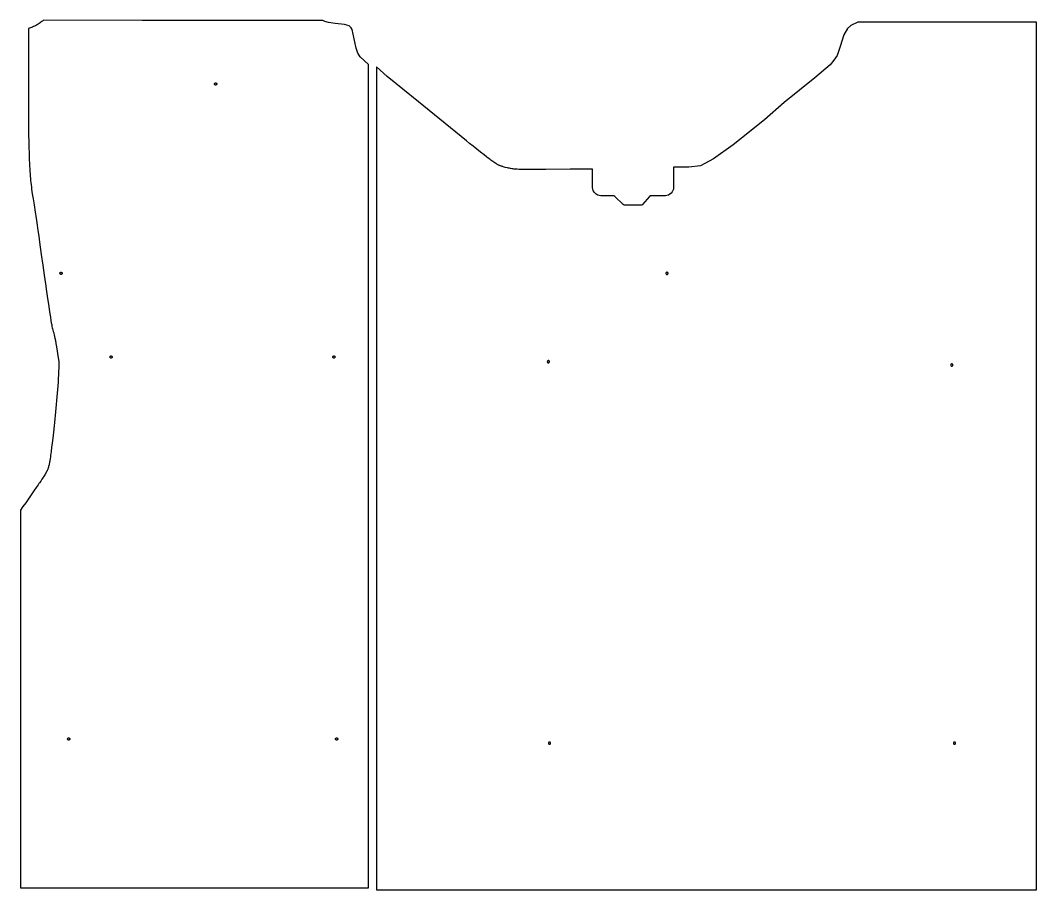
# Model space of a CAD drawing. Extents: x 487 to 8409, y -9760 to -1702.
# Drawn here: x 2252 to 4100, y -8409 to -6830 of the extents above; entities that cross this region are included whole.
import ezdxf

# ---------------------------------------------------------------- set-up
doc = ezdxf.new("R2010")
doc.units = 0
doc.layers.add('Default_Layer', color=1, linetype='CONTINUOUS')

msp = doc.modelspace()

# ---------------------------------------------------------------- linework, layer by layer
at = {"layer": 'Default_Layer'}
for points in [[(2885.1, -6910.2), (2869.8, -6896.4), (2865.6, -6889.7), (2862.3, -6880.3), (2860.8, -6871.7), (2855.5, -6846.5), (2853.5, -6843.3), (2849.8, -6839.7), (2841.1, -6837.2), (2824.1, -6835.6), (2812, -6833.7), (2805.6, -6832.2), (2801.9, -6830), (2473.2, -6830), (2294, -6829.9), (2292.5, -6831.2), (2291, -6832.3), (2289.4, -6833.5), (2287.9, -6834.6), (2286.2, -6835.7), (2284.6, -6836.8), (2282.9, -6837.8), (2281.3, -6838.7), (2279.5, -6839.6), (2277.8, -6840.5), (2276.1, -6841.4), (2274.3, -6842.2), (2272.5, -6842.9), (2270.7, -6843.6), (2268.9, -6844.3), (2267, -6844.9), (2267, -6889.9), (2267, -6994.9), (2267, -7034.9), (2267.5, -7053.8), (2267.7, -7062.1), (2267.9, -7069.7), (2268.1, -7076.8), (2268.3, -7083.2), (2268.5, -7089.1), (2268.8, -7094.6), (2269, -7099.7), (2269.3, -7104.4), (2269.6, -7108.9), (2269.9, -7113.1), (2270.2, -7117.1), (2270.6, -7121), (2271, -7124.8), (2271.5, -7128.7), (2272, -7132.5), (2272.5, -7136.5), (2273.1, -7140.6), (2273.8, -7144.9), (2275.2, -7154.4), (2277, -7165.3), (2279, -7178.2), (2280.1, -7185.5), (2281.3, -7193.5), (2282.6, -7202.2), (2283.9, -7211.6), (2285.4, -7221.8), (2286.9, -7232.9), (2290, -7255), (2292.8, -7274.9), (2295.3, -7292.8), (2297.5, -7308.6), (2299.6, -7322.6), (2301.3, -7335), (2302.9, -7345.7), (2304.3, -7354.9), (2305.5, -7362.8), (2306.6, -7369.4), (2307.5, -7375), (2308.3, -7379.5), (2309, -7383.2), (2309.5, -7386.2), (2310, -7388.5), (2310.5, -7390.3), (2310.9, -7391.7), (2311.2, -7392.9), (2311.9, -7394.9), (2312.3, -7396.1), (2312.7, -7397.4), (2313.1, -7399.1), (2313.6, -7401.3), (2314.2, -7404), (2314.9, -7407.5), (2315.7, -7411.7), (2316.7, -7417), (2317.7, -7423.3), (2319, -7430.8), (2320.4, -7439.6), (2322, -7449.9), (2322, -7452.7), (2321.9, -7455.6), (2321.7, -7461.5), (2321.5, -7467.7), (2321.2, -7474), (2320.9, -7480.4), (2320.5, -7487), (2320, -7493.7), (2319.5, -7500.4), (2319, -7507.2), (2318.4, -7514), (2317.9, -7520.8), (2317.3, -7527.6), (2316.6, -7534.4), (2316, -7541.1), (2315.3, -7547.6), (2314.7, -7554.1), (2314, -7560.4), (2313.4, -7566.5), (2312.1, -7578.1), (2310.9, -7588.7), (2309.8, -7598.2), (2308.8, -7606.2), (2308, -7612.6), (2307.4, -7617.3), (2307, -7619.9), (2306.6, -7623.1), (2306.2, -7626.3), (2305.7, -7629.4), (2305.5, -7631), (2305.2, -7632.6), (2304.9, -7634.2), (2304.6, -7635.7), (2304.3, -7637.3), (2303.9, -7638.9), (2303.5, -7640.4), (2303.1, -7641.9), (2302.6, -7643.4), (2302, -7644.9), (2301.7, -7645.7), (2301.4, -7646.4), (2300.7, -7647.9), (2300, -7649.5), (2299.1, -7651), (2298.3, -7652.6), (2297.3, -7654.2), (2296.4, -7655.7), (2295.4, -7657.3), (2294.3, -7658.9), (2293.3, -7660.5), (2291.2, -7663.7), (2289.1, -7666.8), (2287, -7669.9), (2285.9, -7671.6), (2284.5, -7673.7), (2281, -7678.8), (2276.7, -7684.9), (2271.9, -7691.7), (2261.7, -7706.2), (2256.7, -7713.3), (2252, -7719.9), (2252, -8406), (2885.1, -8406), (2885.1, -6910.2)], [(2605, -6945.5), (2605, -6945.3), (2605, -6945.1), (2605.1, -6944.9), (2605.2, -6944.7), (2605.2, -6944.5), (2605.3, -6944.4), (2605.5, -6944.2), (2605.6, -6944.1), (2605.7, -6943.9), (2605.9, -6943.8), (2606, -6943.7), (2606.2, -6943.6), (2606.4, -6943.6), (2606.6, -6943.5), (2606.8, -6943.5), (2607, -6943.5), (2607.2, -6943.5), (2607.4, -6943.5), (2607.6, -6943.6), (2607.8, -6943.6), (2608, -6943.7), (2608.1, -6943.8), (2608.3, -6943.9), (2608.4, -6944.1), (2608.5, -6944.2), (2608.7, -6944.4), (2608.8, -6944.5), (2608.8, -6944.7), (2608.9, -6944.9), (2609, -6945.1), (2609, -6945.3), (2609, -6945.5), (2609, -6945.7), (2609, -6945.9), (2608.9, -6946.1), (2608.8, -6946.2), (2608.8, -6946.4), (2608.7, -6946.6), (2608.5, -6946.7), (2608.4, -6946.9), (2608.3, -6947), (2608.1, -6947.1), (2608, -6947.2), (2607.8, -6947.3), (2607.6, -6947.4), (2607.4, -6947.4), (2607.2, -6947.5), (2607, -6947.5), (2606.8, -6947.5), (2606.6, -6947.4), (2606.4, -6947.4), (2606.2, -6947.3), (2606, -6947.2), (2605.9, -6947.1), (2605.7, -6947), (2605.6, -6946.9), (2605.5, -6946.7), (2605.3, -6946.6), (2605.2, -6946.4), (2605.2, -6946.2), (2605.1, -6946.1), (2605, -6945.9), (2605, -6945.7), (2605, -6945.5)], [(2324, -7289.5), (2324, -7289.3), (2324, -7289.1), (2324.1, -7288.9), (2324.2, -7288.7), (2324.2, -7288.5), (2324.3, -7288.4), (2324.5, -7288.2), (2324.6, -7288.1), (2324.7, -7287.9), (2324.9, -7287.8), (2325, -7287.7), (2325.2, -7287.6), (2325.4, -7287.6), (2325.6, -7287.5), (2325.8, -7287.5), (2326, -7287.5), (2326.2, -7287.5), (2326.4, -7287.5), (2326.6, -7287.6), (2326.8, -7287.6), (2327, -7287.7), (2327.1, -7287.8), (2327.3, -7287.9), (2327.4, -7288.1), (2327.5, -7288.2), (2327.7, -7288.4), (2327.8, -7288.5), (2327.8, -7288.7), (2327.9, -7288.9), (2328, -7289.1), (2328, -7289.3), (2328, -7289.5), (2328, -7289.7), (2328, -7289.9), (2327.9, -7290.1), (2327.8, -7290.2), (2327.8, -7290.4), (2327.7, -7290.6), (2327.5, -7290.7), (2327.4, -7290.9), (2327.3, -7291), (2327.1, -7291.1), (2327, -7291.2), (2326.8, -7291.3), (2326.6, -7291.4), (2326.4, -7291.4), (2326.2, -7291.5), (2326, -7291.5), (2325.8, -7291.5), (2325.6, -7291.4), (2325.4, -7291.4), (2325.2, -7291.3), (2325, -7291.2), (2324.9, -7291.1), (2324.7, -7291), (2324.6, -7290.9), (2324.5, -7290.7), (2324.3, -7290.6), (2324.2, -7290.4), (2324.2, -7290.2), (2324.1, -7290.1), (2324, -7289.9), (2324, -7289.7), (2324, -7289.5)], [(3425.6, -7289.6), (3425.6, -7289.8), (3425.6, -7290), (3425.7, -7290.2), (3425.7, -7290.4), (3425.8, -7290.6), (3425.9, -7290.7), (3426, -7290.9), (3426.2, -7291), (3426.3, -7291.2), (3426.5, -7291.3), (3426.6, -7291.4), (3426.8, -7291.5), (3427, -7291.5), (3427.2, -7291.6), (3427.4, -7291.6), (3427.6, -7291.6), (3427.8, -7291.6), (3428, -7291.6), (3428.2, -7291.5), (3428.4, -7291.5), (3428.5, -7291.4), (3428.7, -7291.3), (3428.9, -7291.2), (3429, -7291), (3429.1, -7290.9), (3429.2, -7290.7), (3429.3, -7290.6), (3429.4, -7290.4), (3429.5, -7290.2), (3429.5, -7290), (3429.6, -7289.8), (3429.6, -7289.6), (3429.6, -7289.4), (3429.5, -7289.2), (3429.5, -7289), (3429.4, -7288.9), (3429.3, -7288.7), (3429.2, -7288.5), (3429.1, -7288.4), (3429, -7288.2), (3428.9, -7288.1), (3428.7, -7288), (3428.5, -7287.9), (3428.4, -7287.8), (3428.2, -7287.7), (3428, -7287.7), (3427.8, -7287.6), (3427.6, -7287.6), (3427.4, -7287.6), (3427.2, -7287.7), (3427, -7287.7), (3426.8, -7287.8), (3426.6, -7287.9), (3426.5, -7288), (3426.3, -7288.1), (3426.2, -7288.2), (3426, -7288.4), (3425.9, -7288.5), (3425.8, -7288.7), (3425.7, -7288.9), (3425.7, -7289), (3425.6, -7289.2), (3425.6, -7289.4), (3425.6, -7289.6)], [(2415, -7441.5), (2415, -7441.3), (2415, -7441.1), (2415.1, -7440.9), (2415.2, -7440.7), (2415.2, -7440.5), (2415.3, -7440.4), (2415.5, -7440.2), (2415.6, -7440.1), (2415.7, -7439.9), (2415.9, -7439.8), (2416, -7439.7), (2416.2, -7439.6), (2416.4, -7439.6), (2416.6, -7439.5), (2416.8, -7439.5), (2417, -7439.5), (2417.2, -7439.5), (2417.4, -7439.5), (2417.6, -7439.6), (2417.8, -7439.6), (2418, -7439.7), (2418.1, -7439.8), (2418.3, -7439.9), (2418.4, -7440.1), (2418.5, -7440.2), (2418.7, -7440.4), (2418.8, -7440.5), (2418.8, -7440.7), (2418.9, -7440.9), (2419, -7441.1), (2419, -7441.3), (2419, -7441.5), (2419, -7441.7), (2419, -7441.9), (2418.9, -7442.1), (2418.8, -7442.2), (2418.8, -7442.4), (2418.7, -7442.6), (2418.5, -7442.7), (2418.4, -7442.9), (2418.3, -7443), (2418.1, -7443.1), (2418, -7443.2), (2417.8, -7443.3), (2417.6, -7443.4), (2417.4, -7443.4), (2417.2, -7443.5), (2417, -7443.5), (2416.8, -7443.5), (2416.6, -7443.4), (2416.4, -7443.4), (2416.2, -7443.3), (2416, -7443.2), (2415.9, -7443.1), (2415.7, -7443), (2415.6, -7442.9), (2415.5, -7442.7), (2415.3, -7442.6), (2415.2, -7442.4), (2415.2, -7442.2), (2415.1, -7442.1), (2415, -7441.9), (2415, -7441.7), (2415, -7441.5)], [(2820, -7441.5), (2820, -7441.3), (2820, -7441.1), (2820.1, -7440.9), (2820.2, -7440.7), (2820.2, -7440.5), (2820.3, -7440.4), (2820.5, -7440.2), (2820.6, -7440.1), (2820.7, -7439.9), (2820.9, -7439.8), (2821, -7439.7), (2821.2, -7439.6), (2821.4, -7439.6), (2821.6, -7439.5), (2821.8, -7439.5), (2822, -7439.5), (2822.2, -7439.5), (2822.4, -7439.5), (2822.6, -7439.6), (2822.8, -7439.6), (2823, -7439.7), (2823.1, -7439.8), (2823.3, -7439.9), (2823.4, -7440.1), (2823.5, -7440.2), (2823.7, -7440.4), (2823.8, -7440.5), (2823.8, -7440.7), (2823.9, -7440.9), (2824, -7441.1), (2824, -7441.3), (2824, -7441.5), (2824, -7441.7), (2824, -7441.9), (2823.9, -7442.1), (2823.8, -7442.2), (2823.8, -7442.4), (2823.7, -7442.6), (2823.5, -7442.7), (2823.4, -7442.9), (2823.3, -7443), (2823.1, -7443.1), (2823, -7443.2), (2822.8, -7443.3), (2822.6, -7443.4), (2822.4, -7443.4), (2822.2, -7443.5), (2822, -7443.5), (2821.8, -7443.5), (2821.6, -7443.4), (2821.4, -7443.4), (2821.2, -7443.3), (2821, -7443.2), (2820.9, -7443.1), (2820.7, -7443), (2820.6, -7442.9), (2820.5, -7442.7), (2820.3, -7442.6), (2820.2, -7442.4), (2820.2, -7442.2), (2820.1, -7442.1), (2820, -7441.9), (2820, -7441.7), (2820, -7441.5)], [(3209.9, -7450), (3209.9, -7450.2), (3209.9, -7450.4), (3210, -7450.6), (3210.1, -7450.8), (3210.1, -7451), (3210.2, -7451.1), (3210.4, -7451.3), (3210.5, -7451.4), (3210.6, -7451.6), (3210.8, -7451.7), (3211, -7451.8), (3211.1, -7451.9), (3211.3, -7451.9), (3211.5, -7452), (3211.7, -7452), (3211.9, -7452), (3212.1, -7452), (3212.3, -7452), (3212.5, -7451.9), (3212.7, -7451.9), (3212.9, -7451.8), (3213, -7451.7), (3213.2, -7451.6), (3213.3, -7451.4), (3213.5, -7451.3), (3213.6, -7451.1), (3213.7, -7451), (3213.7, -7450.8), (3213.8, -7450.6), (3213.9, -7450.4), (3213.9, -7450.2), (3213.9, -7450), (3213.9, -7449.8), (3213.9, -7449.6), (3213.8, -7449.4), (3213.7, -7449.2), (3213.7, -7449.1), (3213.6, -7448.9), (3213.5, -7448.8), (3213.3, -7448.6), (3213.2, -7448.5), (3213, -7448.4), (3212.9, -7448.3), (3212.7, -7448.2), (3212.5, -7448.1), (3212.3, -7448.1), (3212.1, -7448), (3211.9, -7448), (3211.7, -7448), (3211.5, -7448.1), (3211.3, -7448.1), (3211.1, -7448.2), (3211, -7448.3), (3210.8, -7448.4), (3210.6, -7448.5), (3210.5, -7448.6), (3210.4, -7448.8), (3210.2, -7448.9), (3210.1, -7449.1), (3210.1, -7449.2), (3210, -7449.4), (3209.9, -7449.6), (3209.9, -7449.8), (3209.9, -7450)], [(3943.2, -7456), (3943.2, -7456.2), (3943.3, -7456.4), (3943.3, -7456.6), (3943.4, -7456.8), (3943.5, -7457), (3943.6, -7457.1), (3943.7, -7457.3), (3943.8, -7457.4), (3943.9, -7457.6), (3944.1, -7457.7), (3944.3, -7457.8), (3944.4, -7457.9), (3944.6, -7457.9), (3944.8, -7458), (3945, -7458), (3945.2, -7458), (3945.4, -7458), (3945.6, -7458), (3945.8, -7457.9), (3946, -7457.9), (3946.2, -7457.8), (3946.3, -7457.7), (3946.5, -7457.6), (3946.6, -7457.4), (3946.8, -7457.3), (3946.9, -7457.1), (3947, -7457), (3947.1, -7456.8), (3947.1, -7456.6), (3947.2, -7456.4), (3947.2, -7456.2), (3947.2, -7456), (3947.2, -7455.8), (3947.2, -7455.6), (3947.1, -7455.4), (3947.1, -7455.2), (3947, -7455.1), (3946.9, -7454.9), (3946.8, -7454.8), (3946.6, -7454.6), (3946.5, -7454.5), (3946.3, -7454.4), (3946.2, -7454.3), (3946, -7454.2), (3945.8, -7454.1), (3945.6, -7454.1), (3945.4, -7454), (3945.2, -7454), (3945, -7454), (3944.8, -7454.1), (3944.6, -7454.1), (3944.4, -7454.2), (3944.3, -7454.3), (3944.1, -7454.4), (3943.9, -7454.5), (3943.8, -7454.6), (3943.7, -7454.8), (3943.6, -7454.9), (3943.5, -7455.1), (3943.4, -7455.2), (3943.3, -7455.4), (3943.3, -7455.6), (3943.2, -7455.8), (3943.2, -7456)], [(2338, -8135.5), (2338, -8135.3), (2338, -8135.1), (2338.1, -8134.9), (2338.2, -8134.7), (2338.2, -8134.5), (2338.3, -8134.4), (2338.5, -8134.2), (2338.6, -8134.1), (2338.7, -8133.9), (2338.9, -8133.8), (2339, -8133.7), (2339.2, -8133.6), (2339.4, -8133.6), (2339.6, -8133.5), (2339.8, -8133.5), (2340, -8133.5), (2340.2, -8133.5), (2340.4, -8133.5), (2340.6, -8133.6), (2340.8, -8133.6), (2341, -8133.7), (2341.1, -8133.8), (2341.3, -8133.9), (2341.4, -8134.1), (2341.5, -8134.2), (2341.7, -8134.4), (2341.8, -8134.5), (2341.8, -8134.7), (2341.9, -8134.9), (2342, -8135.1), (2342, -8135.3), (2342, -8135.5), (2342, -8135.7), (2342, -8135.9), (2341.9, -8136.1), (2341.8, -8136.2), (2341.8, -8136.4), (2341.7, -8136.6), (2341.5, -8136.7), (2341.4, -8136.9), (2341.3, -8137), (2341.1, -8137.1), (2341, -8137.2), (2340.8, -8137.3), (2340.6, -8137.4), (2340.4, -8137.4), (2340.2, -8137.5), (2340, -8137.5), (2339.8, -8137.5), (2339.6, -8137.4), (2339.4, -8137.4), (2339.2, -8137.3), (2339, -8137.2), (2338.9, -8137.1), (2338.7, -8137), (2338.6, -8136.9), (2338.5, -8136.7), (2338.3, -8136.6), (2338.2, -8136.4), (2338.2, -8136.2), (2338.1, -8136.1), (2338, -8135.9), (2338, -8135.7), (2338, -8135.5)], [(2825, -8135.5), (2825, -8135.3), (2825, -8135.1), (2825.1, -8134.9), (2825.2, -8134.7), (2825.2, -8134.5), (2825.3, -8134.4), (2825.5, -8134.2), (2825.6, -8134.1), (2825.7, -8133.9), (2825.9, -8133.8), (2826, -8133.7), (2826.2, -8133.6), (2826.4, -8133.6), (2826.6, -8133.5), (2826.8, -8133.5), (2827, -8133.5), (2827.2, -8133.5), (2827.4, -8133.5), (2827.6, -8133.6), (2827.8, -8133.6), (2828, -8133.7), (2828.1, -8133.8), (2828.3, -8133.9), (2828.4, -8134.1), (2828.5, -8134.2), (2828.7, -8134.4), (2828.8, -8134.5), (2828.8, -8134.7), (2828.9, -8134.9), (2829, -8135.1), (2829, -8135.3), (2829, -8135.5), (2829, -8135.7), (2829, -8135.9), (2828.9, -8136.1), (2828.8, -8136.2), (2828.8, -8136.4), (2828.7, -8136.6), (2828.5, -8136.7), (2828.4, -8136.9), (2828.3, -8137), (2828.1, -8137.1), (2828, -8137.2), (2827.8, -8137.3), (2827.6, -8137.4), (2827.4, -8137.4), (2827.2, -8137.5), (2827, -8137.5), (2826.8, -8137.5), (2826.6, -8137.4), (2826.4, -8137.4), (2826.2, -8137.3), (2826, -8137.2), (2825.9, -8137.1), (2825.7, -8137), (2825.6, -8136.9), (2825.5, -8136.7), (2825.3, -8136.6), (2825.2, -8136.4), (2825.2, -8136.2), (2825.1, -8136.1), (2825, -8135.9), (2825, -8135.7), (2825, -8135.5)], [(3211.9, -8143), (3211.9, -8143.2), (3211.9, -8143.4), (3212, -8143.6), (3212.1, -8143.8), (3212.1, -8144), (3212.2, -8144.1), (3212.4, -8144.3), (3212.5, -8144.4), (3212.6, -8144.6), (3212.8, -8144.7), (3213, -8144.8), (3213.1, -8144.9), (3213.3, -8144.9), (3213.5, -8145), (3213.7, -8145), (3213.9, -8145), (3214.1, -8145), (3214.3, -8145), (3214.5, -8144.9), (3214.7, -8144.9), (3214.9, -8144.8), (3215, -8144.7), (3215.2, -8144.6), (3215.3, -8144.4), (3215.5, -8144.3), (3215.6, -8144.1), (3215.7, -8144), (3215.7, -8143.8), (3215.8, -8143.6), (3215.9, -8143.4), (3215.9, -8143.2), (3215.9, -8143), (3215.9, -8142.8), (3215.9, -8142.6), (3215.8, -8142.4), (3215.7, -8142.2), (3215.7, -8142.1), (3215.6, -8141.9), (3215.5, -8141.8), (3215.3, -8141.6), (3215.2, -8141.5), (3215, -8141.4), (3214.9, -8141.3), (3214.7, -8141.2), (3214.5, -8141.1), (3214.3, -8141.1), (3214.1, -8141), (3213.9, -8141), (3213.7, -8141), (3213.5, -8141.1), (3213.3, -8141.1), (3213.1, -8141.2), (3213, -8141.3), (3212.8, -8141.4), (3212.6, -8141.5), (3212.5, -8141.6), (3212.4, -8141.8), (3212.2, -8141.9), (3212.1, -8142.1), (3212.1, -8142.2), (3212, -8142.4), (3211.9, -8142.6), (3211.9, -8142.8), (3211.9, -8143)], [(3948.2, -8143), (3948.2, -8143.2), (3948.2, -8143.4), (3948.3, -8143.6), (3948.4, -8143.8), (3948.4, -8144), (3948.5, -8144.1), (3948.7, -8144.3), (3948.8, -8144.4), (3948.9, -8144.6), (3949.1, -8144.7), (3949.2, -8144.8), (3949.4, -8144.9), (3949.6, -8144.9), (3949.8, -8145), (3950, -8145), (3950.2, -8145), (3950.4, -8145), (3950.6, -8145), (3950.8, -8144.9), (3951, -8144.9), (3951.2, -8144.8), (3951.3, -8144.7), (3951.5, -8144.6), (3951.6, -8144.4), (3951.7, -8144.3), (3951.9, -8144.1), (3952, -8144), (3952, -8143.8), (3952.1, -8143.6), (3952.2, -8143.4), (3952.2, -8143.2), (3952.2, -8143), (3952.2, -8142.8), (3952.2, -8142.6), (3952.1, -8142.4), (3952, -8142.2), (3952, -8142.1), (3951.9, -8141.9), (3951.7, -8141.8), (3951.6, -8141.6), (3951.5, -8141.5), (3951.3, -8141.4), (3951.2, -8141.3), (3951, -8141.2), (3950.8, -8141.1), (3950.6, -8141.1), (3950.4, -8141), (3950.2, -8141), (3950, -8141), (3949.8, -8141.1), (3949.6, -8141.1), (3949.4, -8141.2), (3949.2, -8141.3), (3949.1, -8141.4), (3948.9, -8141.5), (3948.8, -8141.6), (3948.7, -8141.8), (3948.5, -8141.9), (3948.4, -8142.1), (3948.4, -8142.2), (3948.3, -8142.4), (3948.2, -8142.6), (3948.2, -8142.8), (3948.2, -8143)]]:
    msp.add_lwpolyline(points, close=True, dxfattribs=at)
msp.add_lwpolyline([(4099.5, -6833.1), (3774.3, -6833.1), (3761.6, -6839.4), (3755.9, -6844.9), (3748.9, -6856.5), (3742.6, -6877.7), (3736.6, -6893.5), (3730.9, -6902.4), (3724.4, -6910.6), (3696.3, -6934.1), (3640.6, -6979.4), (3604.6, -7010.5), (3547.6, -7056.1), (3511.8, -7081.8), (3488.3, -7094), (3467.3, -7096.5), (3439.5, -7096.5), (3439.5, -7133.4, -0.414714), (3424.5, -7148.5), (3399.5, -7148.5, 0.213187), (3395.8, -7150.1), (3383.2, -7164.2, -0.213187), (3379.5, -7165.8), (3351.4, -7165.8, -0.192253), (3348, -7164.5), (3332.6, -7149.8, 0.192253), (3329.1, -7148.5), (3307.3, -7148.5, -0.414344), (3292.3, -7133.5), (3292.3, -7100.5), (3273.2, -7100.5), (3251.7, -7100.5), (3207.2, -7100.6), (3187.2, -7100.7), (3170.5, -7100.7), (3163.9, -7100.6), (3158.6, -7100.6), (3155, -7100.5), (3153.8, -7100.5), (3153.1, -7100.5), (3151.1, -7100.3), (3149.1, -7100), (3147.2, -7099.8), (3145.2, -7099.4), (3143.3, -7099.1), (3141.4, -7098.7), (3139.4, -7098.3), (3137.5, -7097.8), (3133.6, -7097), (3131.7, -7096.5), (3129.7, -7096), (3128.8, -7095.7), (3127.8, -7095.4), (3126.8, -7095.1), (3125.9, -7094.8), (3124.9, -7094.5), (3124, -7094.1), (3123.1, -7093.7), (3122.2, -7093.3), (3121.2, -7092.9), (3120.3, -7092.4), (3119.4, -7091.9), (3118.4, -7091.4), (3117.5, -7090.8), (3116.6, -7090.2), (3114.7, -7089), (3112.8, -7087.7), (3110.9, -7086.3), (3107.2, -7083.7), (3106.1, -7082.9), (3104.5, -7081.7), (3100.3, -7078.4), (3094.9, -7074.2), (3088.7, -7069.4), (3075.3, -7058.8), (3068.7, -7053.6), (3062.8, -7048.9), (2975.8, -6978.2), (2918.8, -6931.8), (2899.5, -6914.4), (2899.5, -8409.2), (4099.5, -8409.2), (4099.5, -6833.1)], format="xyb", close=True, dxfattribs=at)

doc.saveas('drawing.dxf')
